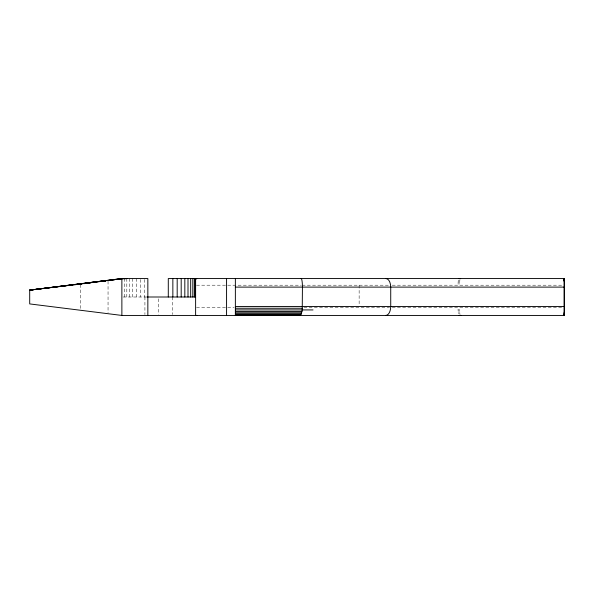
<?xml version="1.0" encoding="UTF-8"?>
<svg xmlns="http://www.w3.org/2000/svg" width="594" height="594" viewBox="0 0 594 594"><rect width="100%" height="100%" fill="white"/><g stroke="black" fill="none" stroke-linecap="round" stroke-linejoin="round"><path stroke-width="0.45" stroke-dasharray="2.97 2.23" d="M458.197 280.509L460.001 280.509M458.019 281.511L459.845 281.511M457.877 282.655L459.726 282.655M457.796 283.902L459.652 283.902M196.517 285.194L301.24 285.194M302.138 285.194L389.538 285.194M392.24 285.194L562.518 285.194M123.136 297L147.847 297M196.517 307.714L234.14 307.714M303.928 307.714L389.538 307.714M392.24 307.714L562.518 307.714M457.803 309.222L459.659 309.222M457.9 310.669L459.741 310.669M458.056 312.006L459.882 312.006M458.271 313.172L460.068 313.172M359.14 285.194L359.14 305.012M172.572 297L172.572 314.516M158.747 298.841L158.747 314.516M144.921 297L144.921 314.516M144.639 279.484L144.639 297M140.31 279.484L140.31 297M136.301 278.564L136.301 297M132.677 278.564L132.677 297M129.499 278.564L129.499 297M126.819 278.564L126.819 297M124.681 278.564L124.681 297M108.049 281.229L108.049 312.778M80.398 284.675L80.398 308.427"/><path stroke-width="0.89" d="M564.226 315.436L564.226 278.564M147.847 315.436L147.847 278.564L121.874 278.564L29.7 290.117L29.7 303.913L121.874 315.436L564.27 315.436L564.27 278.564L168.288 278.564L168.288 297M299.844 315.436L301.284 313.929L302.235 309.927L302.428 287.11A8.502 1.247 -90 0 0 302.056 281.073A8.68 1.27 -90 0 0 301.165 278.564M564.203 312.823L563.936 315.436M564.293 312.006L564.285 314.137M563.654 315.436L564.27 315.288M104.537 280.739L99.48 281.385M122.193 278.564L29.7 290.117L62.682 286.197M96.881 281.712L90.088 282.551M123.136 278.564L29.7 290.117L86.323 283.234M88.15 283.011L90.889 282.677M92.716 282.454L100.935 281.452M102.762 281.229L105.502 280.895M107.328 280.672L110.068 280.346M111.895 280.123L114.635 279.789M117.374 279.455L120.114 279.121M121.941 278.898L124.681 278.564M64.516 285.974L67.263 285.647M69.097 285.432L71.844 285.105M74.592 284.778L77.339 284.452M79.173 284.229L81.92 283.902M83.754 283.687L86.501 283.36M89.256 283.034L91.082 282.818M93.837 282.492L95.664 282.269M103.913 281.289L105.747 281.073M124.072 278.89L126.819 278.564M458.947 278.69L460.662 278.69M563.743 278.564L564.278 278.69M563.855 278.69L564.285 279.069M563.944 278.564L564.211 279.217M563.958 279.069L564.285 279.685M564.04 279.217L564.203 280.004M564.055 279.685L564.293 280.509M235.365 287.11L564.189 287.11M147.379 297L195.619 297M235.365 306.511L564.189 306.511M235.365 308.249L302.383 308.249M235.365 309.927L313.023 309.927M235.365 311.471L301.997 311.471M235.365 312.823L301.67 312.823M235.365 313.929L301.284 313.929M235.365 314.753L300.831 314.753M563.899 314.85L564.278 314.85M235.365 315.266L300.349 315.266M459.14 315.288L460.833 315.288M564.137 280.509L564.293 281.511M564.077 280.004L564.196 281.066M235.365 278.564L235.365 315.436M226.574 278.564L226.574 315.436M195.619 278.564L195.619 315.436M195.3 278.564L195.3 297M194.364 278.564L194.364 297M192.812 278.564L192.812 297M190.681 278.564L190.681 297M188.001 278.564L188.001 297M184.823 278.564L184.823 297M181.192 278.564L181.192 297M177.183 278.564L177.183 297M172.854 278.564L172.854 297M121.874 278.564L121.874 315.436M385.929 278.571A8.561 4.789 90 0 1 390.733 287.11L390.726 306.511A8.94 5.004 -90 0 1 385.714 315.429M196.31 279.069A6.593 1.114 -90 0 1 196.733 278.564M196.918 315.444A7.707 1.299 -90 0 1 196.666 315.288"/></g></svg>
